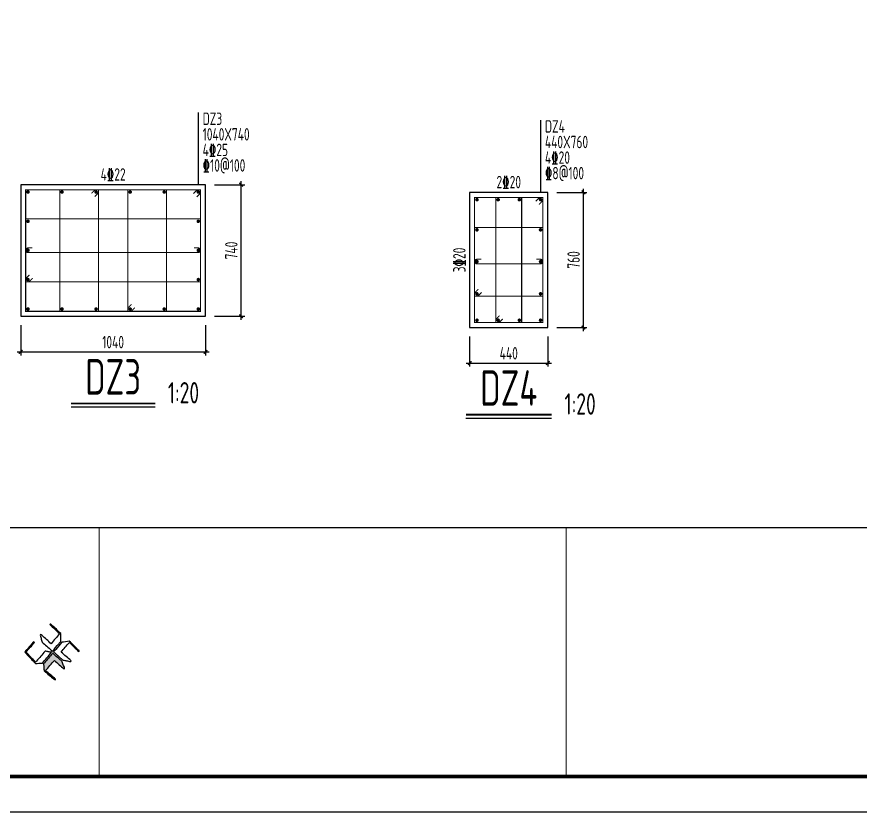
# Model space of a CAD drawing. Extents: x 14475413 to 15955882, y -732572 to -282951.
# Drawn here: x 14943288 to 14978864, y -624475 to -590928 of the extents above; entities that cross this region are included whole.
import ezdxf
from ezdxf.enums import TextEntityAlignment as Align

# ---------------------------------------------------------------- set-up
doc = ezdxf.new("R2010")
doc.units = 0
doc.header["$LTSCALE"] = 1000
doc.header["$MEASUREMENT"] = 0
for name, color, linetype in [('COLU_DE', 7, 'Continuous'), ('COLU_DE_DIM', 3, 'Continuous'), ('COLU_DE_NUM', 7, 'Continuous'), ('COLU_DE_REIN', 1, 'Continuous'), ('COLU_DE_TEXT', 7, 'Continuous'), ('PUB_TITLE', 4, 'Continuous'), ('TK', 4, 'Continuous')]:
    doc.layers.add(name, color=color, linetype=linetype)
doc.styles.add('TSSD_Dimension', font='Tssdeng.shx', dxfattribs={"width": 0.7, "bigfont": 'hztxt.shx'})
doc.styles.add('TSSD_Label', font='tssdeng.shx', dxfattribs={"width": 0.7, "bigfont": 'hztxt.shx'})
doc.styles.add('TSSD_REIN', font='tssdeng.shx', dxfattribs={"width": 0.7, "bigfont": 'tssdchn.shx'})
doc.dimstyles.new('TSSD_20_150', dxfattribs={"dimtxt": 525, "dimasz": 150, "dimexe": 150, "dimexo": 375, "dimgap": 150, "dimtad": 1, "dimdec": 0, "dimlfac": 0.133333, "dimzin": 0, "dimdsep": 46, "dimtxsty": 'TSSD_Dimension', "dimblk": 'ARCHTICK', "dimblk1": 'ARCHTICK', "dimblk2": 'ARCHTICK', "dimcen": 0, "dimdle": 150, "dimclrt": 7, "dimadec": 0, "dimazin": 0, "dimtfac": 1, "dimtdec": 0, "dimtix": 1, "dimtmove": 2, "dimatfit": 3, "dimfxl": 0, "dimtolj": 1, "dimtzin": 0, "dimarcsym": 0})

# ---------------------------------------------------------------- blocks, each defined once
blk = doc.blocks.new('_ArchTick')
at = {"color": 0, "linetype": 'ByBlock', "const_width": 0.4}
blk.add_lwpolyline([(-0.5, -0.5), (0.5, 0.5)], dxfattribs=at)
blk = doc.blocks.new('*D55')
at = {"layer": 'COLU_DE_DIM', "color": 0, "lineweight": -2, "ltscale": 0.5}
for p, q in [((14951624, -598009), (14952899, -598009)), ((14952749, -603709), (14952749, -597859)), ((14951624, -603559), (14952899, -603559))]:
    blk.add_line(p, q, dxfattribs=at)
at = {"layer": 'Defpoints', "color": 0, "ltscale": 0.5}
for p in [(14951249, -598009), (14952749, -598009), (14951249, -603559)]:
    blk.add_point(p, dxfattribs=at)
at = {"layer": 'COLU_DE_DIM', "color": 0, "lineweight": -2, "ltscale": 0.5, "xscale": 150, "yscale": 150, "zscale": 150}
for p, rotation in [((14952749, -598009), 90), ((14952749, -603559), 270)]:
    blk.add_blockref('_ArchTick', p, dxfattribs=dict(at, rotation=rotation))
at = {"layer": 'COLU_DE_DIM', "color": 7, "ltscale": 0.5, "insert": (14952337, -600784), "char_height": 525, "attachment_point": 5, "rotation": 90, "style": 'TSSD_Dimension'}
blk.add_mtext('\\A1;740', dxfattribs=at)
blk = doc.blocks.new('*D56')
at = {"layer": 'COLU_DE_DIM', "color": 0, "lineweight": -2, "ltscale": 0.5}
for p, q in [((14943449, -603934), (14943449, -605209)), ((14951249, -603934), (14951249, -605209)), ((14943299, -605059), (14951399, -605059))]:
    blk.add_line(p, q, dxfattribs=at)
at = {"layer": 'Defpoints', "color": 0, "ltscale": 0.5}
for p in [(14943449, -603559), (14951249, -603559), (14951249, -605059)]:
    blk.add_point(p, dxfattribs=at)
at = {"layer": 'COLU_DE_DIM', "color": 0, "lineweight": -2, "ltscale": 0.5, "xscale": 150, "yscale": 150, "zscale": 150, "rotation": 180}
blk.add_blockref('_ArchTick', (14943449, -605059), dxfattribs=at)
at = {"layer": 'COLU_DE_DIM', "color": 0, "lineweight": -2, "ltscale": 0.5, "xscale": 150, "yscale": 150, "zscale": 150}
blk.add_blockref('_ArchTick', (14951249, -605059), dxfattribs=at)
at = {"layer": 'COLU_DE_DIM', "color": 7, "ltscale": 0.5, "insert": (14947349, -604647), "char_height": 525, "attachment_point": 5, "style": 'TSSD_Dimension'}
blk.add_mtext('\\A1;1040', dxfattribs=at)
blk = doc.blocks.new('*D57')
at = {"layer": 'COLU_DE_DIM', "color": 0, "lineweight": -2, "ltscale": 0.5}
for p, q in [((14966065, -598333), (14967340, -598333)), ((14967190, -604183), (14967190, -598183)), ((14966065, -604033), (14967340, -604033))]:
    blk.add_line(p, q, dxfattribs=at)
at = {"layer": 'Defpoints', "color": 0, "ltscale": 0.5}
for p in [(14965690, -598333), (14967190, -598333), (14965690, -604033)]:
    blk.add_point(p, dxfattribs=at)
at = {"layer": 'COLU_DE_DIM', "color": 0, "lineweight": -2, "ltscale": 0.5, "xscale": 150, "yscale": 150, "zscale": 150}
for p, rotation in [((14967190, -598333), 90), ((14967190, -604033), 270)]:
    blk.add_blockref('_ArchTick', p, dxfattribs=dict(at, rotation=rotation))
at = {"layer": 'COLU_DE_DIM', "color": 7, "ltscale": 0.5, "insert": (14966777, -601183), "char_height": 525, "attachment_point": 5, "rotation": 90, "style": 'TSSD_Dimension'}
blk.add_mtext('\\A1;760', dxfattribs=at)
blk = doc.blocks.new('*D58')
at = {"layer": 'COLU_DE_DIM', "color": 0, "lineweight": -2, "ltscale": 0.5}
for p, q in [((14962390, -604408), (14962390, -605683)), ((14965690, -604408), (14965690, -605683)), ((14962240, -605533), (14965840, -605533))]:
    blk.add_line(p, q, dxfattribs=at)
at = {"layer": 'Defpoints', "color": 0, "ltscale": 0.5}
for p in [(14962390, -604033), (14965690, -604033), (14965690, -605533)]:
    blk.add_point(p, dxfattribs=at)
at = {"layer": 'COLU_DE_DIM', "color": 0, "lineweight": -2, "ltscale": 0.5, "xscale": 150, "yscale": 150, "zscale": 150, "rotation": 180}
blk.add_blockref('_ArchTick', (14962390, -605533), dxfattribs=at)
at = {"layer": 'COLU_DE_DIM', "color": 0, "lineweight": -2, "ltscale": 0.5, "xscale": 150, "yscale": 150, "zscale": 150}
blk.add_blockref('_ArchTick', (14965690, -605533), dxfattribs=at)
at = {"layer": 'COLU_DE_DIM', "color": 7, "ltscale": 0.5, "insert": (14964040, -605120), "char_height": 525, "attachment_point": 5, "style": 'TSSD_Dimension'}
blk.add_mtext('\\A1;440', dxfattribs=at)
blk = doc.blocks.new('A$C053D6479')
at = {"layer": 'PUB_TITLE'}
h = blk.add_hatch(color=256, dxfattribs=at)
h.dxf.hatch_style = 1
edge = h.paths.add_edge_path()
edge.add_spline(control_points=[(1026, 827), (1105, 920), (1188, 1008), (1266, 1102)], knot_values=[13, 13, 13, 13, 14, 14, 14, 14], degree=3, periodic=0)
edge.add_spline(control_points=[(1266, 1102), (1258, 1111), (1249, 1119), (1239, 1116)], knot_values=[12, 12, 12, 12, 13, 13, 13, 13], degree=3, periodic=0)
edge.add_spline(control_points=[(1239, 1116), (1210, 1107), (1179, 1092), (1144, 1077)], knot_values=[11, 11, 11, 11, 12, 12, 12, 12], degree=3, periodic=0)
edge.add_spline(control_points=[(1144, 1077), (1109, 1063), (1069, 1053), (1047, 1038)], knot_values=[10, 10, 10, 10, 11, 11, 11, 11], degree=3, periodic=0)
edge.add_spline(control_points=[(1047, 1038), (1028, 1026), (1007, 992), (991, 972)], knot_values=[9, 9, 9, 9, 10, 10, 10, 10], degree=3, periodic=0)
edge.add_spline(control_points=[(991, 972), (942, 913), (899, 868), (849, 810)], knot_values=[8, 8, 8, 8, 9, 9, 9, 9], degree=3, periodic=0)
edge.add_spline(control_points=[(849, 810), (842, 801), (822, 776), (822, 775)], knot_values=[7, 7, 7, 7, 8, 8, 8, 8], degree=3, periodic=0)
edge.add_spline(control_points=[(822, 775), (823, 771), (848, 752), (859, 744)], knot_values=[6, 6, 6, 6, 7, 7, 7, 7], degree=3, periodic=0)
edge.add_spline(control_points=[(859, 744), (949, 670), (1035, 592), (1122, 521)], knot_values=[5, 5, 5, 5, 6, 6, 6, 6], degree=3, periodic=0)
edge.add_spline(control_points=[(1122, 521), (1153, 527), (1185, 530), (1217, 533)], knot_values=[4, 4, 4, 4, 5, 5, 5, 5], degree=3, periodic=0)
edge.add_spline(control_points=[(1217, 533), (1246, 535), (1293, 532), (1316, 542)], knot_values=[3, 3, 3, 3, 4, 4, 4, 4], degree=3, periodic=0)
edge.add_spline(control_points=[(1316, 542), (1327, 547), (1338, 565), (1349, 579)], knot_values=[2, 2, 2, 2, 3, 3, 3, 3], degree=3, periodic=0)
edge.add_spline(control_points=[(1349, 579), (1423, 670), (1507, 759), (1572, 848)], knot_values=[1, 1, 1, 1, 2, 2, 2, 2], degree=3, periodic=0)
edge.add_spline(control_points=[(1572, 848), (1564, 852), (1561, 861), (1551, 862)], knot_values=[0, 0, 0, 0, 1, 1, 1, 1], degree=3, periodic=0)
edge.add_spline(control_points=[(1551, 862), (1469, 769), (1393, 671), (1310, 579)], knot_values=[15, 15, 15, 15, 16, 16, 16, 16], degree=3, periodic=0)
edge.add_spline(control_points=[(1310, 579), (1216, 662), (1118, 742), (1026, 827)], knot_values=[14, 14, 14, 14, 15, 15, 15, 15], degree=3, periodic=0)
at = {"layer": 'TK'}
for points, knots in [([(1031, 1298), (1066, 1286), (1054, 1262), (1045, 1224), (1036, 1188), (1031, 1158), (1024, 1121), (1020, 1104), (1017, 1085), (1012, 1071), (1004, 1052), (976, 1026), (956, 1003), (906, 946), (866, 899), (814, 839), (806, 829), (789, 806), (787, 806), (777, 804), (728, 856), (719, 864), (651, 922), (580, 978), (514, 1036), (509, 1106), (488, 1176), (479, 1247), (570, 1343), (663, 1436), (758, 1526), (764, 1523), (768, 1518), (774, 1515), (693, 1422), (599, 1343), (520, 1249), (607, 1171), (698, 1096), (789, 1021), (874, 1109), (950, 1206), (1031, 1298)], [0, 0, 0, 0, 1, 1, 1, 2, 2, 2, 3, 3, 3, 4, 4, 4, 5, 5, 5, 6, 6, 6, 7, 7, 7, 8, 8, 8, 9, 9, 9, 10, 10, 10, 11, 11, 11, 12, 12, 12, 13, 13, 13, 14, 14, 14, 14]), ([(555, 949), (624, 891), (699, 833), (760, 773), (689, 691), (614, 604), (539, 517), (529, 505), (516, 487), (506, 482), (492, 475), (469, 472), (452, 467), (416, 456), (383, 448), (342, 438), (323, 433), (297, 422), (293, 440), (291, 452), (313, 470), (322, 480), (400, 566), (477, 652), (553, 736), (460, 815), (366, 894), (270, 970), (183, 883), (101, 791), (16, 703), (-18, 714), (9, 735), (28, 755), (103, 838), (192, 930), (266, 1005), (319, 1009), (387, 1005), (442, 1007), (456, 1008), (472, 1011), (485, 1007), (507, 1000), (534, 967), (555, 949)], [0, 0, 0, 0, 1, 1, 1, 2, 2, 2, 3, 3, 3, 4, 4, 4, 5, 5, 5, 6, 6, 6, 7, 7, 7, 8, 8, 8, 9, 9, 9, 10, 10, 10, 11, 11, 11, 12, 12, 12, 13, 13, 13, 14, 14, 14, 15, 15, 15, 15]), ([(1551, 862), (1561, 861), (1564, 852), (1572, 848), (1507, 759), (1423, 670), (1349, 579), (1338, 565), (1327, 547), (1316, 542), (1293, 532), (1246, 535), (1217, 533), (1185, 530), (1153, 527), (1122, 521), (1035, 592), (949, 670), (859, 744), (848, 752), (823, 771), (822, 775), (822, 776), (842, 801), (849, 810), (899, 868), (942, 913), (991, 972), (1007, 992), (1028, 1026), (1047, 1038), (1069, 1053), (1109, 1063), (1144, 1077), (1179, 1092), (1210, 1107), (1239, 1116), (1249, 1119), (1258, 1111), (1266, 1102), (1188, 1008), (1105, 920), (1026, 827), (1118, 742), (1216, 662), (1310, 579), (1393, 671), (1469, 769), (1551, 862)], [0, 0, 0, 0, 1, 1, 1, 2, 2, 2, 3, 3, 3, 4, 4, 4, 5, 5, 5, 6, 6, 6, 7, 7, 7, 8, 8, 8, 9, 9, 9, 10, 10, 10, 11, 11, 11, 12, 12, 12, 13, 13, 13, 14, 14, 14, 15, 15, 15, 16, 16, 16, 16]), ([(1097, 490), (1100, 425), (1106, 361), (1107, 294), (1018, 207), (925, 121), (830, 33), (818, 21), (800, 0), (787, 0), (768, -1), (725, 49), (712, 60), (662, 103), (616, 143), (568, 186), (545, 207), (518, 224), (499, 250), (501, 259), (511, 261), (516, 267), (609, 192), (696, 111), (785, 33), (883, 118), (977, 208), (1070, 298), (992, 373), (892, 456), (803, 534), (791, 544), (768, 561), (766, 569), (761, 588), (776, 634), (780, 655), (785, 690), (788, 721), (795, 746), (897, 661), (998, 576), (1097, 490)], [0, 0, 0, 0, 1, 1, 1, 2, 2, 2, 3, 3, 3, 4, 4, 4, 5, 5, 5, 6, 6, 6, 7, 7, 7, 8, 8, 8, 9, 9, 9, 10, 10, 10, 11, 11, 11, 12, 12, 12, 13, 13, 13, 14, 14, 14, 14])]:
    blk.add_open_spline(points, degree=3, knots=knots, dxfattribs=at)
blk = doc.blocks.new('GeYuanFrame_00164207', base_point=(20.09, 4.53))
at = {"layer": 'TK'}
blk.add_lwpolyline([(20.09, 4.53), (20.09, 598.53), (1071.09, 598.53), (1071.09, 4.53)], close=True, dxfattribs=at)
at = {"layer": 'TK', "const_width": 1}
blk.add_lwpolyline([(45.09, 588.53), (1061.09, 588.53), (1061.09, 14.53), (45.09, 14.53)], close=True, dxfattribs=at)
at = {"layer": 'TK'}
for points, const_width in [([(991.09, 588.53), (991.09, 14.53)], 0.4), ([(991.09, 488.5), (1061.09, 488.5)], 0.35), ([(991.09, 357.14), (1061.09, 357.14)], 0.35)]:
    blk.add_lwpolyline(points, dxfattribs=dict(at, const_width=const_width))
at = {"layer": 'PUB_TITLE', "xscale": 0.01000000000021828, "yscale": 0.01000000000021828, "zscale": 0.01}
blk.add_blockref('A$C053D6479', (1018.19, 336.27), dxfattribs=at)

msp = doc.modelspace()

# ---------------------------------------------------------------- linework, layer by layer
at = {"layer": 'COLU_DE'}
for points in [[(14951249.2, -598009.4), (14943449.2, -598009.4), (14943449.2, -603559.4), (14951249.2, -603559.4)], [(14965689.9, -598332.9), (14962389.9, -598332.9), (14962389.9, -604032.9), (14965689.9, -604032.9)]]:
    msp.add_lwpolyline(points, close=True, dxfattribs=at)
at = {"layer": 'COLU_DE_NUM', "ltscale": 0.5}
for p, q in [((14945572.3, -607384.4), (14949126.2, -607384.4)), ((14962230.7, -607857.9), (14965849.2, -607857.9))]:
    msp.add_line(p, q, dxfattribs=at)
at = {"layer": 'COLU_DE_NUM', "ltscale": 0.5, "const_width": 75}
for points in [[(14945572.3, -607234.4), (14949126.2, -607234.4)], [(14962230.7, -607707.9), (14965849.2, -607707.9)]]:
    msp.add_lwpolyline(points, dxfattribs=at)
at = {"layer": 'COLU_DE_REIN', "ltscale": 0.5, "const_width": 45}
for points in [[(14950875.2, -598521.4), (14951039.2, -598357.3), (14951039.2, -598219.4), (14943659.2, -598219.4), (14943659.2, -603349.4), (14951039.2, -603349.4), (14951039.2, -598219.4), (14950901.3, -598219.4), (14950737.3, -598383.5)], [(14946572.4, -598513.1), (14946728.2, -598357.3), (14946728.2, -598219.4), (14945096.2, -598219.4), (14945096.2, -603349.4), (14946728.2, -603349.4), (14946728.2, -598219.4), (14946590.3, -598219.4), (14946434.5, -598375.2)], [(14948126.1, -603055.7), (14947970.2, -603211.5), (14947970.2, -603349.4), (14949602.2, -603349.4), (14949602.2, -598219.4), (14947970.2, -598219.4), (14947970.2, -603349.4), (14948108.1, -603349.4), (14948264, -603193.6)], [(14965315.9, -598844.8), (14965479.9, -598680.7), (14965479.9, -598542.9), (14962599.9, -598542.9), (14962599.9, -603822.9), (14965479.9, -603822.9), (14965479.9, -598542.9), (14965342, -598542.9), (14965178, -598706.9)], [(14963650.8, -603529.1), (14963494.9, -603685), (14963494.9, -603822.9), (14964584.9, -603822.9), (14964584.9, -598542.9), (14963494.9, -598542.9), (14963494.9, -603822.9), (14963632.8, -603822.9), (14963788.7, -603667)], [(14943815.1, -601813), (14943659.2, -601968.9), (14943659.2, -602106.8), (14951039.2, -602106.8), (14951039.2, -599453.2), (14943659.2, -599453.2), (14943659.2, -602106.8), (14943797.1, -602106.8), (14943953, -601950.9)], [(14962755.8, -602414), (14962599.9, -602569.8), (14962599.9, -602707.7), (14965479.9, -602707.7), (14965479.9, -599814.1), (14962599.9, -599814.1), (14962599.9, -602707.7), (14962737.8, -602707.7), (14962893.7, -602551.9)]]:
    msp.add_lwpolyline(points, dxfattribs=at)
at = {"layer": 'COLU_DE_REIN', "ltscale": 0.5, "const_width": 75}
for points in [[(14943719.2, -598316.9, 1), (14943794.2, -598316.9, 1)], [(14945156.2, -598316.9, 1), (14945231.2, -598316.9, 1)], [(14946593.2, -598316.9, 1), (14946668.2, -598316.9, 1)], [(14948030.2, -598316.9, 1), (14948105.2, -598316.9, 1)], [(14949467.2, -598316.9, 1), (14949542.2, -598316.9, 1)], [(14950904.2, -598316.9, 1), (14950979.2, -598316.9, 1)], [(14962659.9, -598640.4, 1), (14962734.9, -598640.4, 1)], [(14963554.9, -598640.4, 1), (14963629.9, -598640.4, 1)], [(14964449.9, -598640.4, 1), (14964524.9, -598640.4, 1)], [(14965344.9, -598640.4, 1), (14965419.9, -598640.4, 1)], [(14943719.2, -599550.7, 1), (14943794.2, -599550.7, 1)], [(14950904.2, -599550.7, 1), (14950979.2, -599550.7, 1)], [(14962659.9, -599911.6, 1), (14962734.9, -599911.6, 1)], [(14965344.9, -599911.6, 1), (14965419.9, -599911.6, 1)], [(14943719.2, -600773.6, 1), (14943794.2, -600773.6, 1)], [(14950904.2, -600773.6, 1), (14950979.2, -600773.6, 1)], [(14962659.9, -601251.3, 1), (14962734.9, -601251.3, 1)], [(14965344.9, -601251.3, 1), (14965419.9, -601251.3, 1)], [(14943719.2, -602009.3, 1), (14943794.2, -602009.3, 1)], [(14950904.2, -602009.3, 1), (14950979.2, -602009.3, 1)], [(14962659.9, -602610.2, 1), (14962734.9, -602610.2, 1)], [(14965344.9, -602610.2, 1), (14965419.9, -602610.2, 1)], [(14943719.2, -603251.9, 1), (14943794.2, -603251.9, 1)], [(14945156.2, -603251.9, 1), (14945231.2, -603251.9, 1)], [(14946593.2, -603251.9, 1), (14946668.2, -603251.9, 1)], [(14948030.2, -603251.9, 1), (14948105.2, -603251.9, 1)], [(14949467.2, -603251.9, 1), (14949542.2, -603251.9, 1)], [(14950904.2, -603251.9, 1), (14950979.2, -603251.9, 1)], [(14962659.9, -603725.4, 1), (14962734.9, -603725.4, 1)], [(14963554.9, -603725.4, 1), (14963629.9, -603725.4, 1)], [(14964449.9, -603725.4, 1), (14964524.9, -603725.4, 1)], [(14965344.9, -603725.4, 1), (14965419.9, -603725.4, 1)]]:
    msp.add_lwpolyline(points, format="xyb", close=True, dxfattribs=at)
at = {"layer": 'COLU_DE_REIN', "ltscale": 0.5, "const_width": 45}
for points in [[(14950761.7, -600676.1), (14950941.7, -600676.1, -1), (14950941.7, -600871.1), (14943756.7, -600871.1, -1), (14943756.7, -600676.1), (14943936.7, -600676.1)], [(14965202.4, -601153.8), (14965382.4, -601153.8, -1), (14965382.4, -601348.8), (14962697.4, -601348.8, -1), (14962697.4, -601153.8), (14962877.4, -601153.8)]]:
    msp.add_lwpolyline(points, format="xyb", dxfattribs=at)
at = {"layer": 'COLU_DE_TEXT', "ltscale": 0.5}
for p, q in [((14950949.2, -598009.4), (14950949.2, -594964.4)), ((14965389.9, -598332.9), (14965389.9, -595287.9))]:
    msp.add_line(p, q, dxfattribs=at)

# ---------------------------------------------------------------- block references
at = {"xscale": 150, "yscale": 150, "zscale": 150, "rotation": 270}
msp.add_blockref('GeYuanFrame_00164207', (14893868, -466825.4), dxfattribs=at)

# ---------------------------------------------------------------- texts
at = {"layer": 'COLU_DE_NUM', "ltscale": 0.5, "style": 'TSSD_Label', "width": 0.7}
for s, p in [('DZ3', (14947349.2, -606109.4)), ('DZ4', (14964039.9, -606582.9))]:
    msp.add_text(s, height=1500, dxfattribs=at).set_placement(p, align=Align.MIDDLE)
for p in [(14949659.2, -607234.4), (14966391.9, -607707.9)]:
    msp.add_text('1:20', height=900, dxfattribs=at).set_placement(p)
at = {"layer": 'COLU_DE_TEXT', "ltscale": 0.5, "style": 'TSSD_REIN', "width": 0.7}
for s, p in [('DZ3', (14951124.2, -595489.4)), ('DZ4', (14965564.9, -595812.9)), ('1040X740', (14951124.2, -596145.7)), ('440X760', (14965564.9, -596469.1)), ('4\x8425', (14951124.2, -596801.9)), ('4\x8420', (14965564.9, -597125.4)), ('\x8410@100', (14951124.2, -597458.2)), ('\x848@100', (14965564.9, -597781.6))]:
    msp.add_text(s, height=525, dxfattribs=at).set_placement(p)
for s, p in [('4\x8422', (14947349.2, -597573.7)), ('2\x8420', (14964039.9, -597897.1))]:
    msp.add_text(s, height=525, dxfattribs=at).set_placement(p, align=Align.MIDDLE)
msp.add_text('3\x8420', height=525, rotation=90, dxfattribs=at).set_placement((14961954.2, -601182.9), align=Align.MIDDLE)

# ---------------------------------------------------------------- dimensions: what is measured, and where the dimension line sits
at = {"layer": 'COLU_DE_DIM', "ltscale": 0.5}
for p1, p2, picture, middle in [((14951249.2, -603559.4), (14951249.2, -598009.4), '*D55', (14952336.7, -600784.4)), ((14965689.9, -604032.9), (14965689.9, -598332.9), '*D57', (14966777.4, -601182.9)), ((14943449.2, -603559.4), (14951249.2, -603559.4), '*D56', (14947349.2, -604646.9)), ((14962389.9, -604032.9), (14965689.9, -604032.9), '*D58', (14964039.9, -605120.4))]:
    dim = msp.add_aligned_dim(p1=p1, p2=p2, distance=-1500, dimstyle='TSSD_20_150', dxfattribs=at)
    dim.commit()
    dim.dimension.update_dxf_attribs({"geometry": picture, "text_midpoint": middle})

doc.saveas('drawing.dxf')
